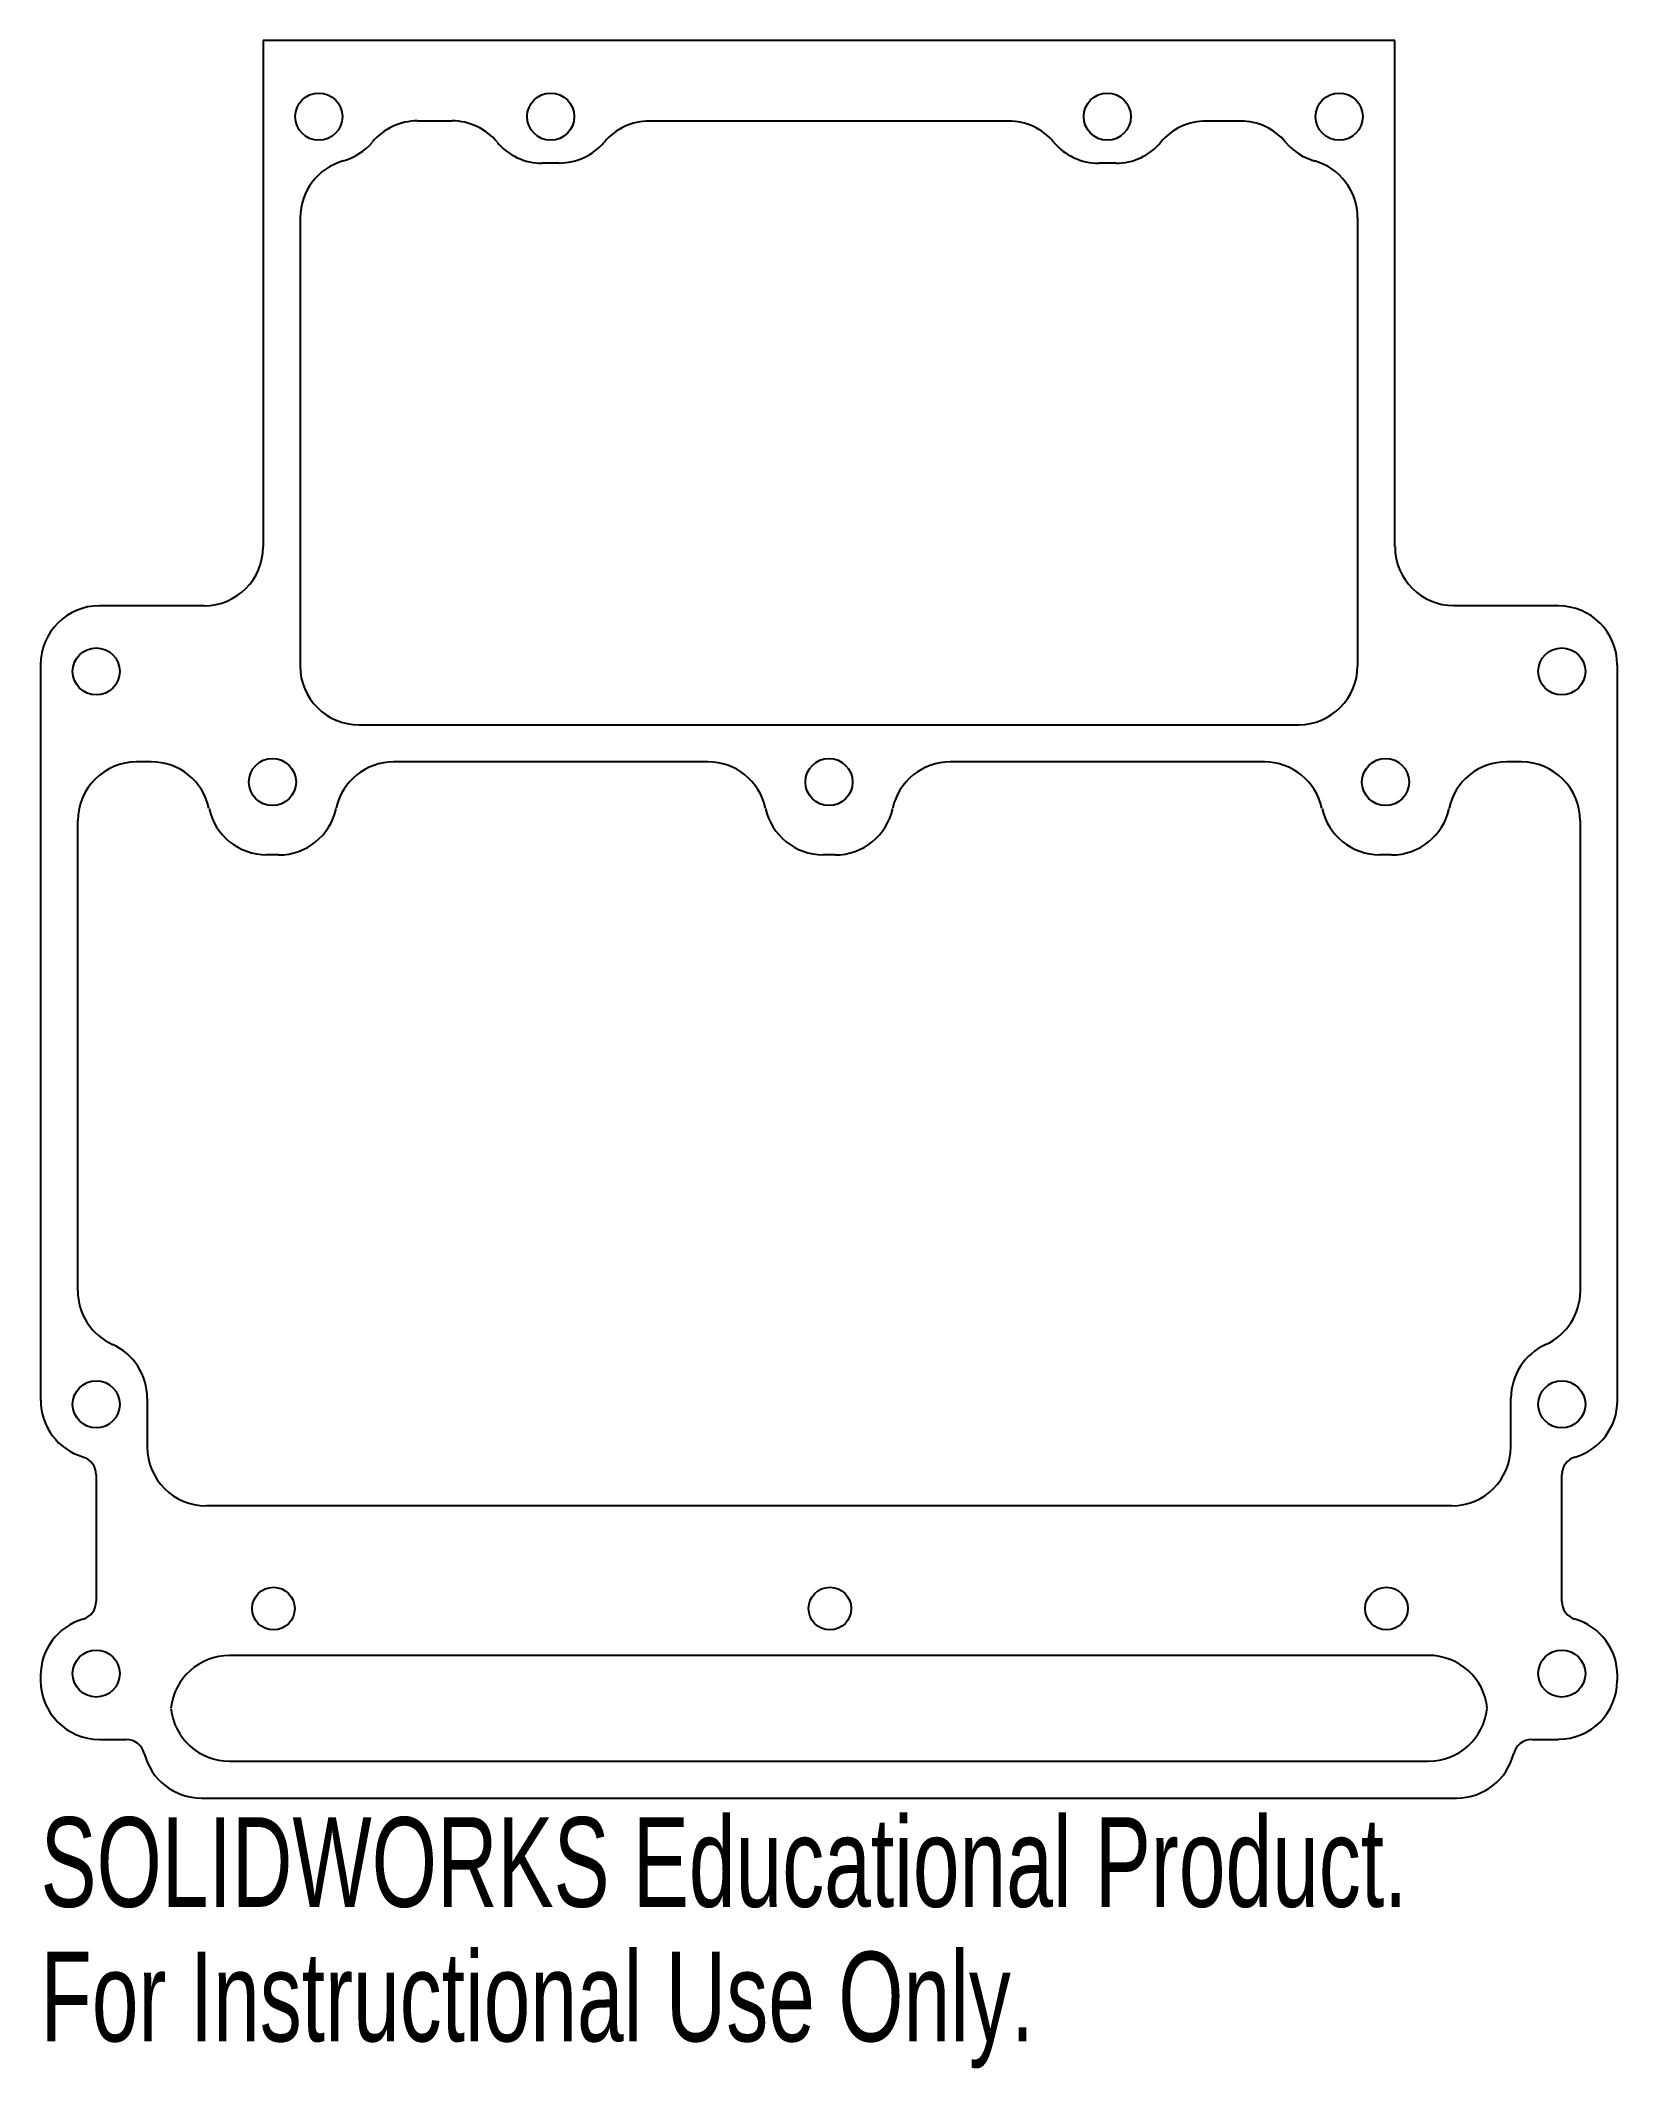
# Model space of a CAD drawing. Header units: millimetres. Extents: x -1.2 to 7.3, y -10.9 to 0.
import ezdxf

# ---------------------------------------------------------------- set-up
doc = ezdxf.new("R2010")
doc.units = ezdxf.units.MM
doc.styles.add('SLDTEXTSTYLE0', font='TXT', dxfattribs={"width": 0.7})

msp = doc.modelspace()

# ---------------------------------------------------------------- linework, layer by layer
at = {"color": 7, "linetype": 'Continuous', "lineweight": 25}
for p, q in [((0, 0), (0, -2.728)), ((6.1, 0), (0, 0)), ((6.1, -2.728), (6.1, 0)), ((1.018, -0.434), (0.832, -0.434)), ((4.018, -0.434), (2.082, -0.434)), ((5.268, -0.434), (5.082, -0.434)), ((1.596, -0.66), (1.504, -0.66)), ((4.596, -0.66), (4.504, -0.66)), ((0.2, -0.954), (0.2, -3.37)), ((5.9, -3.37), (5.9, -0.954)), ((-0.318, -3.046), (-0.882, -3.046)), ((6.982, -3.046), (6.418, -3.046)), ((-1.2, -3.364), (-1.2, -7.329)), ((7.3, -7.329), (7.3, -3.364)), ((0.517, -3.688), (5.582, -3.688)), ((-0.603, -3.888), (-0.682, -3.888)), ((2.397, -3.888), (0.703, -3.888)), ((5.397, -3.888), (3.703, -3.888)), ((6.782, -3.888), (6.703, -3.888)), ((-1, -4.205), (-1, -6.738)), ((7.1, -6.738), (7.1, -4.205)), ((0.083, -4.388), (0.018, -4.388)), ((3.083, -4.388), (3.018, -4.388)), ((6.082, -4.388), (6.018, -4.388)), ((-0.625, -7.317), (-0.625, -7.579)), ((6.725, -7.579), (6.725, -7.317)), ((-0.9, -7.73), (-0.9, -8.412)), ((7, -8.412), (7, -7.73)), ((-0.307, -7.896), (6.407, -7.896)), ((6.282, -8.704), (-0.182, -8.704)), ((-1.2, -8.813), (-1.2, -8.838)), ((7.3, -8.838), (7.3, -8.813)), ((-0.882, -9.156), (-0.738, -9.156)), ((6.838, -9.156), (6.982, -9.156)), ((-0.182, -9.273), (6.282, -9.273)), ((-0.333, -9.473), (6.433, -9.473))]:
    msp.add_line(p, q, dxfattribs=at)
for centre, radius in [((0.3, -0.41), 0.127), ((1.55, -0.41), 0.127), ((4.55, -0.41), 0.127), ((5.8, -0.41), 0.127), ((-0.9, -3.4), 0.127), ((7, -3.4), 0.127), ((0.05, -3.996), 0.127), ((3.05, -3.996), 0.127), ((6.05, -3.996), 0.127), ((-0.9, -7.35), 0.127), ((7, -7.35), 0.127), ((0.055, -8.451), 0.115), ((3.055, -8.451), 0.115), ((6.055, -8.451), 0.115), ((-0.9, -8.801), 0.127), ((7, -8.801), 0.127)]:
    msp.add_circle(centre, radius, dxfattribs=at)
for centre, radius, start, end in [((0.832, -0.751), 0.318, 90, 139.9022), ((1.018, -0.751), 0.318, 40.0978, 90), ((2.082, -0.751), 0.317, 90, 139.9022), ((4.018, -0.751), 0.317, 40.0978, 90), ((5.082, -0.751), 0.317, 90, 139.9022), ((5.268, -0.751), 0.317, 40.0978, 90), ((0.517, -0.954), 0.317, 105.6717, 180), ((0.346, -0.343), 0.317, 285.6717, 319.9022), ((1.504, -0.343), 0.318, 220.0978, 270), ((1.596, -0.343), 0.317, 270, 319.9022), ((4.504, -0.343), 0.318, 220.0978, 270), ((4.596, -0.343), 0.318, 270, 319.9022), ((5.754, -0.343), 0.318, 220.0978, 254.3283), ((5.582, -0.954), 0.317, 0, 74.3283), ((-0.318, -2.728), 0.318, 270, 0), ((6.418, -2.728), 0.317, 180, 270), ((-0.882, -3.364), 0.318, 90, 180), ((6.982, -3.364), 0.317, 0, 90), ((0.517, -3.37), 0.318, 180, 270), ((5.582, -3.37), 0.317, 270, 0), ((-0.682, -4.205), 0.317, 90, 180), ((-0.603, -4.205), 0.318, 12.2747, 90), ((0.703, -4.205), 0.317, 90, 167.7253), ((2.397, -4.205), 0.318, 12.2747, 90), ((3.703, -4.205), 0.317, 90, 167.7253), ((5.397, -4.205), 0.317, 12.2747, 90), ((6.703, -4.205), 0.318, 90, 167.7253), ((6.782, -4.205), 0.317, 0, 90), ((0.018, -4.071), 0.317, 192.2747, 270), ((0.083, -4.071), 0.318, 270, 347.7253), ((3.018, -4.071), 0.317, 192.2747, 270), ((3.083, -4.071), 0.318, 270, 347.7253), ((6.018, -4.071), 0.317, 192.2747, 270), ((6.082, -4.071), 0.318, 270, 347.7253), ((-0.682, -6.738), 0.317, 180, 245.8298), ((6.782, -6.738), 0.318, 294.1702, 0), ((-0.943, -7.317), 0.318, 0, 65.8298), ((7.043, -7.317), 0.317, 114.1702, 180), ((-0.882, -7.329), 0.317, 180, 253.654), ((6.982, -7.329), 0.318, 286.346, 0), ((-1, -7.73), 0.1, 0, 73.654), ((-0.307, -7.579), 0.318, 180, 270), ((6.407, -7.579), 0.318, 270, 0), ((7.1, -7.73), 0.1, 106.346, 180), ((-1, -8.412), 0.1, 286.346, 0), ((7.1, -8.412), 0.1, 180, 253.654), ((-0.882, -8.813), 0.318, 106.346, 180), ((6.982, -8.813), 0.318, 0, 73.654), ((-0.182, -9.021), 0.317, 90, 174.0341), ((6.282, -9.021), 0.318, 5.9659, 90), ((-0.882, -8.838), 0.318, 180, 270), ((6.982, -8.838), 0.317, 270, 0), ((-0.182, -8.956), 0.317, 185.9659, 270), ((6.282, -8.956), 0.317, 270, 354.0341), ((-0.738, -9.256), 0.1, 13.929, 90), ((6.838, -9.256), 0.1, 90, 166.071), ((-0.333, -9.155), 0.317, 193.929, 270), ((6.433, -9.155), 0.317, 270, 346.071)]:
    msp.add_arc(centre, radius, start, end, dxfattribs=at)

# ---------------------------------------------------------------- texts
at = {"color": 7, "linetype": 'Continuous', "char_height": 0.48336, "attachment_point": 1, "style": 'SLDTEXTSTYLE0'}
for s, insert in [('SOLIDWORKS Educational Product.', (-1.2, -9.575)), ('For Instructional Use Only.', (-1.2, -10.3))]:
    msp.add_mtext(s, dxfattribs=dict(at, insert=insert))

doc.saveas('drawing.dxf')
